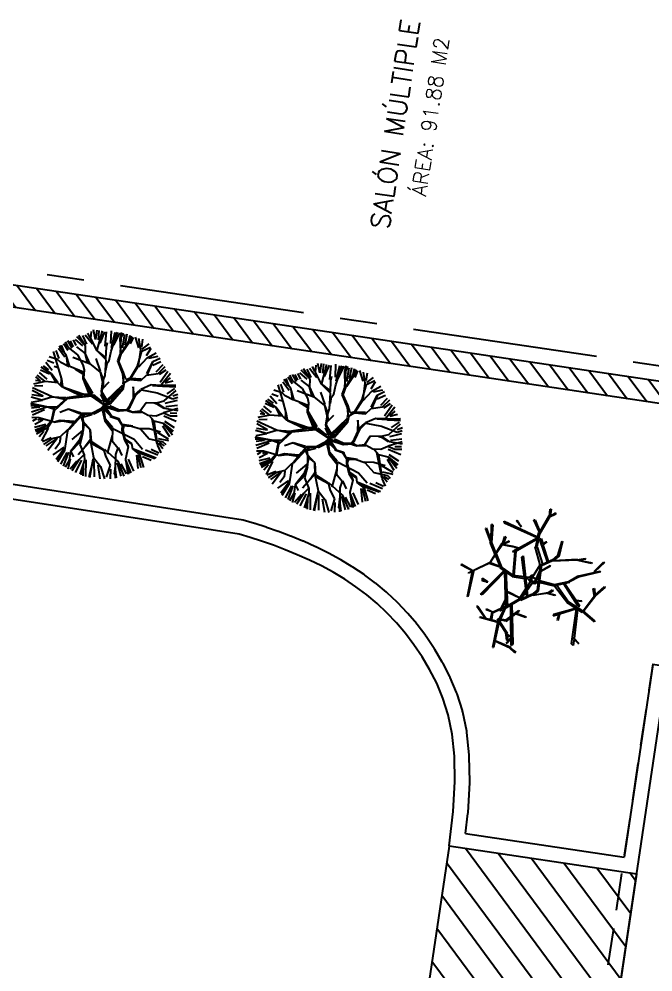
# Model space of a CAD drawing. Header units: millimetres. Extents: x 338 to 506, y 179 to 335.
# Drawn here: x 394.65 to 398.94, y 236.77 to 243.2 of the extents above; entities that cross this region are included whole.
import ezdxf
from ezdxf.enums import TextEntityAlignment as Align

# ---------------------------------------------------------------- set-up
doc = ezdxf.new("R2010")
doc.units = ezdxf.units.MM
for name, pattern in [('CENTER', [2, 1.25, -0.25, 0.25, -0.25]), ('DASHED2', [0.375, 0.25, -0.125]), ('HIDDEN', [0.375, 0.25, -0.125])]:
    doc.linetypes.add(name, pattern=pattern)
for name, color, linetype in [('EJES_DE_COLUMNA', 255, 'DASHED2'), ('MUROS', 32, 'Continuous'), ('SEÑALIZACIÓN', 41, 'Continuous'), ('TEXTOS', 7, 'Continuous')]:
    doc.layers.add(name, color=color, linetype=linetype)
doc.styles.add('NOTAS', font='simplex.shx')

# ---------------------------------------------------------------- blocks, each defined once
blk = doc.blocks.new('*X49')
at = {"color": 0}
for p, q in [((-2.75, -0.0655), (-1.6851, 0.9994)), ((-2.7499, 0.1591), (-1.9096, 0.9994)), ((-2.7498, 0.3837), (-2.1341, 0.9994)), ((-2.7497, 0.6082), (-2.3586, 0.9994)), ((-2.7422, -0.2823), (-1.4606, 0.9994)), ((-2.5934, 0.989), (-2.5831, 0.9994)), ((-2.5177, -0.2823), (-1.2361, 0.9994)), ((-2.2932, -0.2823), (-1.0115, 0.9994)), ((-2.0687, -0.2823), (-0.787, 0.9994)), ((-1.8442, -0.2823), (-0.5625, 0.9994)), ((-1.6197, -0.2823), (-0.338, 0.9994)), ((-1.3952, -0.2823), (-0.1135, 0.9994)), ((-2.7496, 0.8328), (-2.7235, 0.859)), ((-1.1707, -0.2823), (0, 0.8884)), ((-0.9462, -0.2823), (0, 0.6639)), ((-0.7217, -0.2823), (0, 0.4394)), ((-0.4972, -0.2823), (0, 0.2149)), ((-0.2727, -0.2823), (0, -0.0096)), ((-0.0482, -0.2823), (0, -0.2341))]:
    blk.add_line(p, q, dxfattribs=at)
blk = doc.blocks.new('ARPLS022')
at = {"color": 0, "linetype": 'ByBlock'}
for p, q in [((-0.1844, 0.4638), (-0.1643, 0.4411)), ((-0.1575, 0.4268), (-0.1641, 0.4744)), ((-0.1439, 0.4739), (-0.0961, 0.3981)), ((-0.08, 0.384), (-0.1276, 0.4828)), ((-0.0986, 0.4864), (-0.0833, 0.4309)), ((-0.08, 0.4506), (-0.0866, 0.4934)), ((-0.08, 0.4934), (-0.076, 0.4528)), ((-0.0778, 0.3902), (-0.08, 0.4506)), ((-0.0778, 0.3731), (-0.0716, 0.4956)), ((-0.0394, 0.4228), (-0.0628, 0.4934)), ((-0.0373, 0.4246), (-0.0285, 0.5)), ((-0.0103, 0.4207), (0.0175, 0.4991)), ((-0.0103, 0.4966), (-0.0103, 0.4207)), ((-0.0051, 0.3603), (0.0359, 0.5)), ((0.0503, 0.489), (0.0605, 0.4335)), ((0.0896, 0.4206), (0.0615, 0.4978)), ((0.0908, 0.4536), (0.1111, 0.489)), ((0.0908, 0.4864), (0.0908, 0.4536)), ((0.0918, 0.4228), (0.124, 0.4806)), ((0.1437, 0.4714), (0.1086, 0.4134)), ((0.1437, 0.4006), (0.1615, 0.4638)), ((0.1474, 0.3862), (0.1817, 0.4612)), ((-0.2175, 0.3559), (-0.31, 0.3862)), ((-0.2829, 0.4057), (-0.2424, 0.3805)), ((-0.2157, 0.3603), (-0.269, 0.4268)), ((-0.2606, 0.4268), (-0.2175, 0.3712)), ((-0.2175, 0.3712), (-0.2519, 0.4356)), ((-0.2047, 0.3646), (-0.2456, 0.44)), ((-0.2249, 0.4462), (-0.1946, 0.3754)), ((-0.2045, 0.4485), (-0.1668, 0.3981)), ((-0.1619, 0.4056), (-0.1747, 0.4312)), ((-0.1725, 0.3215), (-0.1575, 0.4268)), ((-0.0866, 0.3368), (-0.0778, 0.3902)), ((-0.0073, 0.3603), (-0.0373, 0.4246)), ((0.094, 0.3347), (0.0896, 0.4206)), ((0.094, 0.3475), (0.1474, 0.3884)), ((0.0958, 0.3347), (0.1474, 0.3862)), ((0.1717, 0.4083), (0.1944, 0.4485)), ((0.1717, 0.3854), (0.217, 0.436)), ((0.1927, 0.3453), (0.3002, 0.3946)), ((0.2221, 0.3828), (0.2323, 0.4284)), ((0.2505, 0.3603), (0.2592, 0.4184)), ((-0.2778, 0.2846), (-0.3687, 0.335)), ((-0.3384, 0.3502), (-0.2778, 0.2846)), ((-0.2862, 0.3197), (-0.3316, 0.369)), ((-0.3132, 0.3805), (-0.2778, 0.3248)), ((-0.1681, 0.3368), (-0.2157, 0.3603)), ((-0.1681, 0.3409), (-0.2047, 0.3646)), ((-0.1297, 0.3387), (-0.1681, 0.3409)), ((-0.0972, 0.3325), (-0.1681, 0.3368)), ((-0.0866, 0.3368), (-0.1297, 0.3387)), ((-0.0029, 0.2571), (-0.0972, 0.3325)), ((-0.08, 0.3431), (-0.0778, 0.3281)), ((-0.0694, 0.3175), (-0.0778, 0.3731)), ((-0.0113, 0.2721), (-0.0051, 0.3581)), ((0.0015, 0.2637), (-0.0073, 0.3603)), ((0.0724, 0.3043), (0.094, 0.3347)), ((0.1218, 0.3131), (0.1927, 0.3453)), ((0.1949, 0.3475), (0.1989, 0.3753)), ((0.2121, 0.2765), (0.2333, 0.3368)), ((0.2333, 0.3368), (0.2505, 0.3603)), ((0.2575, 0.3502), (0.3079, 0.378)), ((0.2725, 0.3148), (0.3232, 0.3652)), ((0.287, 0.3065), (0.3408, 0.3624)), ((0.3064, 0.3281), (0.3452, 0.3559)), ((0.3064, 0.3237), (0.3495, 0.3475)), ((0.3206, 0.2996), (0.3611, 0.335)), ((0.3408, 0.3003), (0.3751, 0.3259)), ((-0.3509, 0.2227), (-0.4346, 0.2593)), ((-0.3509, 0.2249), (-0.4259, 0.2615)), ((-0.3359, 0.2249), (-0.4197, 0.2699)), ((-0.3285, 0.2313), (-0.3916, 0.297)), ((-0.3078, 0.2637), (-0.3509, 0.2871)), ((-0.269, 0.2637), (-0.3078, 0.2637)), ((-0.265, 0.2659), (-0.2862, 0.3197)), ((-0.2113, 0.2249), (-0.265, 0.2659)), ((-0.1725, 0.3215), (-0.1553, 0.2659)), ((-0.1553, 0.2831), (-0.1725, 0.3215)), ((-0.1553, 0.2659), (-0.1575, 0.1927)), ((-0.1488, 0.1884), (-0.1553, 0.2831)), ((-0.0716, 0.2377), (-0.1016, 0.2915)), ((0.0037, 0.2593), (-0.0694, 0.3175)), ((0.0337, 0.1606), (0.0037, 0.2593)), ((0.0315, 0.1756), (0.068, 0.2959)), ((0.0443, 0.1562), (0.0724, 0.3043)), ((0.0746, 0.2981), (0.1218, 0.3131)), ((0.0808, 0.3109), (0.124, 0.3153)), ((0.1989, 0.2034), (0.2143, 0.2721)), ((0.2143, 0.2721), (0.287, 0.3065)), ((0.2183, 0.2853), (0.2848, 0.3043)), ((0.253, 0.1434), (0.2788, 0.2616)), ((0.3002, 0.2293), (0.3408, 0.3003)), ((0.3408, 0.2744), (0.3838, 0.3098)), ((0.3509, 0.2667), (0.3863, 0.2919)), ((0.3611, 0.2492), (0.3963, 0.2744)), ((0.366, 0.2061), (0.4013, 0.2616)), ((-0.4109, 0.1821), (-0.4624, 0.2034)), ((-0.3588, 0.196), (-0.457, 0.2163)), ((-0.3611, 0.2061), (-0.4471, 0.2364)), ((-0.2157, 0.2227), (-0.3509, 0.2227)), ((-0.1297, 0.1712), (-0.2157, 0.2227)), ((-0.106, 0.1456), (-0.2069, 0.2143)), ((-0.0932, 0.1518), (-0.0738, 0.2355)), ((-0.0844, 0.1496), (-0.0716, 0.2377)), ((0.0381, 0.098), (-0.0029, 0.2571)), ((0.0381, 0.1628), (0.0509, 0.2143)), ((0.1777, 0.1756), (0.2033, 0.2337)), ((0.1905, 0.1756), (0.1989, 0.2034)), ((0.2399, 0.184), (0.3002, 0.2293)), ((0.3175, 0.18), (0.3539, 0.2445)), ((0.369, 0.1864), (0.4205, 0.2552)), ((0.369, 0.1864), (0.4313, 0.2422)), ((0.3812, 0.1809), (0.4342, 0.2163)), ((0.3863, 0.143), (0.4393, 0.2011)), ((-0.399, 0.1), (-0.4873, 0.1303)), ((-0.4, 0.1176), (-0.4796, 0.1542)), ((-0.4041, 0.1759), (-0.4723, 0.1835)), ((-0.4092, 0.1303), (-0.4698, 0.1682)), ((-0.3509, 0.1821), (-0.4109, 0.1821)), ((-0.3528, 0.18), (-0.385, 0.1563)), ((-0.269, 0.1346), (-0.3509, 0.1821)), ((-0.2862, 0.1327), (-0.3506, 0.18)), ((-0.2196, 0.1241), (-0.2862, 0.1327)), ((-0.2003, 0.124), (-0.2712, 0.1862)), ((-0.2047, 0.1196), (-0.269, 0.1346)), ((-0.1126, 0.1456), (-0.1425, 0.1284)), ((-0.1104, 0.1368), (-0.1382, 0.1284)), ((-0.0866, 0.1434), (-0.1297, 0.1712)), ((-0.1104, 0.1368), (-0.0844, 0.0768)), ((-0.095, 0.1218), (-0.106, 0.1456)), ((-0.0778, 0.068), (-0.0932, 0.1412)), ((-0.0738, 0.0746), (-0.0866, 0.1434)), ((0.0443, 0.1518), (0.0337, 0.1606)), ((0.0465, 0.0918), (0.0359, 0.1496)), ((0.0509, 0.0918), (0.0443, 0.1518)), ((0.0509, 0.1152), (0.1474, 0.1712)), ((0.0552, 0.1024), (0.1324, 0.154)), ((0.0574, 0.0918), (0.1518, 0.1668)), ((0.1474, 0.1712), (0.1905, 0.1756)), ((0.1518, 0.1668), (0.2077, 0.1712)), ((0.2077, 0.1712), (0.2399, 0.184)), ((0.2078, 0.0617), (0.2551, 0.1413)), ((0.2551, 0.1413), (0.3153, 0.18)), ((0.2572, 0.1563), (0.3175, 0.1821)), ((0.3153, 0.18), (0.369, 0.1864)), ((0.3474, 0.1048), (0.4227, 0.1584)), ((0.4217, 0.128), (0.4823, 0.1507)), ((0.4227, 0.1584), (0.4699, 0.1606)), ((0.4265, 0.1631), (0.4568, 0.1835)), ((-0.3916, 0.0722), (-0.5026, 0.0572)), ((-0.4258, 0.0854), (-0.5011, 0.0768)), ((-0.4967, 0.0854), (-0.4538, 0.0875)), ((-0.3958, 0.0811), (-0.4946, 0.0983)), ((-0.3592, 0.0875), (-0.4, 0.1176)), ((-0.3613, 0.0875), (-0.3958, 0.0811)), ((-0.2604, 0.0596), (-0.3657, 0.1283)), ((-0.2948, 0.1262), (-0.3613, 0.0875)), ((-0.3012, 0.0897), (-0.2518, 0.064)), ((-0.2154, 0.1176), (-0.2948, 0.1262)), ((-0.1831, 0.0746), (-0.265, 0.0596)), ((-0.2625, 0.0531), (-0.1874, 0.0703)), ((-0.1595, 0.1197), (-0.2089, 0.1197)), ((-0.1425, 0.1284), (-0.2047, 0.1196)), ((-0.1382, 0.1284), (-0.1831, 0.0746)), ((-0.1509, 0.1262), (-0.1831, 0.0747)), ((-0.0416, 0.0187), (-0.0778, 0.068)), ((-0.0394, 0.0274), (-0.0738, 0.0746)), ((-0.0076, 0.0016), (0.0381, 0.098)), ((-0.0076, 0.0016), (0.0465, 0.0918)), ((0.0165, 0.0274), (0.0509, 0.0852)), ((0.2143, 0.0617), (0.2938, 0.1025)), ((0.2959, 0.0359), (0.3474, 0.1048)), ((0.3131, 0.0424), (0.3518, 0.109)), ((0.3518, 0.1048), (0.4849, 0.0897)), ((0.4013, 0.0926), (0.4823, 0.0722)), ((0.4217, 0.1254), (0.4848, 0.1254)), ((0.4217, 0.1076), (0.4848, 0.1102)), ((-0.5053, 0.0274), (-0.3808, 0.0231)), ((-0.3743, 0.0231), (-0.5032, 0.0338)), ((-0.3916, 0.0168), (-0.4975, -0.0008)), ((-0.3681, 0.023), (-0.4219, -0.0329)), ((-0.265, 0.0596), (-0.3681, 0.023)), ((-0.2755, 0.0531), (-0.3098, -0.0392)), ((-0.2648, 0.051), (-0.3056, -0.0371)), ((-0.0456, 0.0102), (-0.1122, -0.0156)), ((-0.0392, 0.0016), (-0.1101, -0.0177)), ((-0.0371, 0.0037), (-0.08, 0.064)), ((-0.0076, 0.0016), (-0.0756, -0.0585)), ((-0.0735, -0.05), (-0.0306, 0.0081)), ((-0.0199, 0.0037), (-0.0735, -0.05)), ((-0.0051, 0.0015), (-0.0416, 0.0187)), ((-0.0051, 0.0015), (-0.0394, 0.0274)), ((-0.0076, 0.0016), (-0.0327, -0.1037)), ((-0.0076, 0.0016), (0.0059, -0.0351)), ((0.0081, 0.0143), (0.0037, 0.0015)), ((0.0037, 0.0015), (0.0121, -0.0329)), ((0.0121, -0.0329), (0.0165, 0.0015)), ((0.0165, 0.0015), (0.0165, 0.0274)), ((0.0167, 0.0081), (0.0596, 0.0359)), ((0.0188, -0.0005), (0.051, 0.0252)), ((0.0274, -0.0091), (0.0768, 0.0317)), ((0.051, 0.0252), (0.0812, 0.0359)), ((0.0768, 0.0317), (0.0983, 0.0317)), ((0.0812, 0.0359), (0.1477, 0.0359)), ((0.0983, 0.0317), (0.152, -0.007)), ((0.1111, 0.0252), (0.1563, 0.0338)), ((0.1413, 0.0359), (0.2078, 0.0617)), ((0.1477, 0.0359), (0.1907, 0.0274)), ((0.1649, 0.0359), (0.2101, 0.0617)), ((0.1907, 0.0274), (0.2959, 0.0359)), ((0.2272, 0.0274), (0.2723, 0.0252)), ((0.2616, 0.0317), (0.2938, 0.0145)), ((0.2938, 0.0145), (0.3583, 0.0102)), ((0.3024, 0.0381), (0.3819, 0.0468)), ((0.3583, 0.0102), (0.4914, -0.0135)), ((0.3819, 0.0468), (0.4119, 0.0445)), ((0.3838, 0.0117), (0.4897, 0.0017)), ((0.3863, 0.0547), (0.4823, 0.0598)), ((0.409, 0.0193), (0.4948, 0.0295)), ((-0.4168, -0.0135), (-0.5051, -0.0413)), ((-0.4219, -0.0329), (-0.5012, -0.0717)), ((-0.3528, -0.0585), (-0.4044, -0.0951)), ((-0.3034, -0.0414), (-0.37, -0.1424)), ((-0.3056, -0.0371), (-0.3528, -0.0585)), ((-0.1122, -0.0156), (-0.1702, -0.0757)), ((-0.1101, -0.0177), (-0.1595, -0.0757)), ((-0.1509, -0.0757), (-0.0993, -0.0156)), ((-0.0779, -0.0478), (-0.0886, -0.1037)), ((-0.0756, -0.0585), (-0.0842, -0.108)), ((-0.0199, -0.0135), (-0.0348, -0.0994)), ((-0.0048, -0.0349), (-0.0241, -0.1016)), ((0.0059, -0.0351), (0.1218, -0.1083)), ((0.0209, -0.0051), (0.1455, -0.1017)), ((0.0209, -0.0157), (0.1174, -0.0889)), ((0.0231, -0.0373), (0.0209, -0.0157)), ((0.1152, -0.0973), (0.0231, -0.0373)), ((0.1174, -0.0889), (0.0337, -0.0351)), ((0.2183, -0.0911), (0.3002, -0.0435)), ((0.2293, -0.0933), (0.298, -0.0501)), ((0.298, -0.0501), (0.3558, -0.0607)), ((0.3002, -0.0435), (0.3495, -0.0545)), ((0.3495, -0.0545), (0.4589, -0.0435)), ((0.3558, -0.0607), (0.4439, -0.0973)), ((0.4526, -0.0351), (0.3623, -0.0523)), ((0.3914, -0.0617), (0.4848, -0.0639)), ((0.4013, -0.0008), (0.4897, -0.0288)), ((0.4932, -0.0395), (0.4526, -0.0351)), ((0.4589, -0.0435), (0.4914, -0.0545)), ((0.4932, -0.0457), (0.4676, -0.0417)), ((-0.4293, -0.1019), (-0.495, -0.1095)), ((-0.4044, -0.0951), (-0.4881, -0.0822)), ((-0.327, -0.1209), (-0.428, -0.1339)), ((-0.2024, -0.0801), (-0.3292, -0.065)), ((-0.2797, -0.1295), (-0.327, -0.1209)), ((-0.2389, -0.0843), (-0.2797, -0.1295)), ((-0.1595, -0.0757), (-0.2389, -0.0843)), ((-0.1551, -0.078), (-0.2068, -0.2305)), ((-0.0886, -0.1037), (-0.1229, -0.1339)), ((-0.0993, -0.1166), (-0.1229, -0.136)), ((-0.0842, -0.108), (-0.0993, -0.1166)), ((-0.0327, -0.1037), (-0.0199, -0.1574)), ((-0.0241, -0.1016), (-0.0155, -0.1532)), ((0.1455, -0.1017), (0.1152, -0.0973)), ((0.1218, -0.1083), (0.1627, -0.1105)), ((0.1518, -0.1017), (0.1733, -0.1017)), ((0.1627, -0.1105), (0.1905, -0.1448)), ((0.1733, -0.1017), (0.2183, -0.0911)), ((0.1839, -0.1145), (0.1989, -0.1448)), ((0.1861, -0.1145), (0.2293, -0.0933)), ((0.4376, -0.1039), (0.3579, -0.0651)), ((0.4141, -0.0767), (0.4897, -0.0792)), ((0.4265, -0.1121), (0.4721, -0.1248)), ((0.476, -0.1145), (0.4376, -0.1039)), ((0.4804, -0.1083), (0.4398, -0.0995)), ((0.4439, -0.0973), (0.4848, -0.0995)), ((-0.4494, -0.1339), (-0.486, -0.1424)), ((-0.428, -0.1339), (-0.4817, -0.1488)), ((-0.3814, -0.1398), (-0.4672, -0.1777)), ((-0.37, -0.1424), (-0.4624, -0.1982)), ((-0.385, -0.1295), (-0.4603, -0.1316)), ((-0.3485, -0.1919), (-0.4452, -0.2219)), ((-0.384, -0.165), (-0.4446, -0.2106)), ((-0.2625, -0.1982), (-0.3485, -0.1919)), ((-0.2776, -0.1316), (-0.327, -0.1639)), ((-0.2217, -0.166), (-0.2625, -0.1982)), ((-0.2583, -0.2005), (-0.2217, -0.1746)), ((-0.2217, -0.1746), (-0.2432, -0.2176)), ((-0.2131, -0.1682), (-0.2368, -0.2176)), ((-0.1573, -0.1402), (-0.2217, -0.166)), ((-0.153, -0.1446), (-0.2131, -0.1682)), ((-0.1229, -0.136), (-0.1573, -0.1402)), ((-0.1273, -0.1488), (-0.153, -0.1446)), ((-0.1273, -0.136), (-0.1208, -0.2005)), ((-0.1208, -0.209), (-0.1187, -0.1381)), ((-0.0241, -0.1596), (-0.0285, -0.1919)), ((-0.0285, -0.1919), (-0.0176, -0.252)), ((-0.0176, -0.166), (-0.0262, -0.1896)), ((-0.0262, -0.1896), (-0.0113, -0.2434)), ((-0.0199, -0.1574), (0.006, -0.1724)), ((-0.0155, -0.1532), (0.0146, -0.1682)), ((0.006, -0.1724), (0.0876, -0.1961)), ((0.0146, -0.1682), (0.0768, -0.1875)), ((0.1434, -0.1724), (0.064, -0.1833)), ((0.0876, -0.1875), (0.1327, -0.2241)), ((0.0897, -0.1875), (0.1434, -0.1724)), ((0.1885, -0.1467), (0.1928, -0.2176)), ((0.1905, -0.1448), (0.287, -0.1876)), ((0.2015, -0.2176), (0.195, -0.1488)), ((0.1989, -0.1448), (0.2848, -0.181)), ((0.2809, -0.1896), (0.3497, -0.2369)), ((0.2848, -0.181), (0.3901, -0.1942)), ((0.287, -0.1876), (0.3967, -0.1854)), ((0.3967, -0.1854), (0.4698, -0.162)), ((0.409, -0.1701), (0.4772, -0.1373)), ((0.4166, -0.1902), (0.4696, -0.1902)), ((-0.4022, -0.2176), (-0.4452, -0.2262)), ((-0.4387, -0.2348), (-0.4022, -0.2176)), ((-0.4344, -0.2434), (-0.355, -0.1961)), ((-0.346, -0.2106), (-0.4194, -0.2584)), ((-0.269, -0.2305), (-0.3098, -0.396)), ((-0.2734, -0.2283), (-0.3034, -0.2821)), ((-0.2368, -0.2176), (-0.2734, -0.2283)), ((-0.2068, -0.2305), (-0.2648, -0.2971)), ((-0.1208, -0.2005), (-0.1315, -0.2627)), ((-0.0134, -0.2476), (-0.0327, -0.3014)), ((-0.0113, -0.2434), (0.051, -0.2735)), ((0.0876, -0.1961), (0.1306, -0.2305)), ((0.1306, -0.2305), (0.1262, -0.3379)), ((0.1348, -0.2262), (0.1756, -0.2907)), ((0.1928, -0.2176), (0.2336, -0.2499)), ((0.2336, -0.2499), (0.2572, -0.3251)), ((0.2401, -0.2562), (0.326, -0.2799)), ((0.2444, -0.2499), (0.3303, -0.2778)), ((0.3484, -0.2485), (0.3711, -0.3091)), ((0.3497, -0.2369), (0.3926, -0.2928)), ((0.366, -0.2307), (0.4192, -0.2533)), ((0.3901, -0.1942), (0.4245, -0.248)), ((0.4039, -0.1953), (0.4444, -0.2358)), ((-0.3107, -0.261), (-0.399, -0.2839)), ((-0.3056, -0.2686), (-0.3891, -0.304)), ((-0.3034, -0.2821), (-0.385, -0.3207)), ((-0.3132, -0.304), (-0.3285, -0.3646)), ((-0.2884, -0.2606), (-0.3142, -0.3873)), ((-0.2653, -0.3165), (-0.288, -0.4051)), ((-0.1315, -0.2627), (-0.1895, -0.3315)), ((-0.1208, -0.3207), (-0.1315, -0.4003)), ((-0.1294, -0.2585), (-0.1208, -0.3207)), ((-0.0306, -0.3056), (-0.0649, -0.3444)), ((-0.0327, -0.3014), (-0.0285, -0.3552)), ((0.051, -0.2735), (0.0596, -0.3444)), ((0.1714, -0.2993), (0.1756, -0.3659)), ((0.1756, -0.2907), (0.1821, -0.3552)), ((0.2652, -0.3116), (0.3206, -0.3493)), ((0.3054, -0.2813), (0.3382, -0.3317)), ((0.3303, -0.2778), (0.3604, -0.323)), ((-0.2552, -0.3544), (-0.2727, -0.4101)), ((-0.067, -0.3444), (-0.2261, -0.3938)), ((-0.2154, -0.3896), (-0.0542, -0.3315)), ((-0.1895, -0.3315), (-0.196, -0.426)), ((-0.1365, -0.3773), (-0.1694, -0.458)), ((-0.0649, -0.3444), (-0.0714, -0.4088)), ((-0.0285, -0.3552), (-0.0005, -0.4003)), ((0.0532, -0.3465), (0.0295, -0.3981)), ((0.0596, -0.3444), (0.0318, -0.4024)), ((0.0554, -0.3272), (0.0532, -0.3465)), ((0.0596, -0.3444), (0.079, -0.3938)), ((0.1262, -0.3379), (0.1026, -0.4476)), ((0.1821, -0.4583), (0.1735, -0.3701)), ((0.1756, -0.3659), (0.1907, -0.4562)), ((0.18, -0.3552), (0.1971, -0.4562)), ((0.1821, -0.3552), (0.2702, -0.4067)), ((0.1995, -0.347), (0.2802, -0.3872)), ((0.202, -0.3821), (0.2221, -0.4328)), ((0.2046, -0.3821), (0.2397, -0.4124)), ((0.2524, -0.3343), (0.2878, -0.3748)), ((0.2572, -0.3251), (0.311, -0.3659)), ((-0.2261, -0.3938), (-0.2711, -0.4218)), ((-0.2071, -0.3974), (-0.2399, -0.4303)), ((-0.2045, -0.4), (-0.2198, -0.4379)), ((-0.196, -0.426), (-0.211, -0.4476)), ((-0.1768, -0.3898), (-0.1819, -0.4605)), ((-0.0884, -0.4076), (-0.1541, -0.4631)), ((-0.0714, -0.4088), (-0.138, -0.4819)), ((-0.1229, -0.4798), (-0.0821, -0.426)), ((-0.0714, -0.411), (-0.1143, -0.484)), ((-0.0556, -0.415), (-0.0884, -0.4858)), ((-0.0202, -0.4051), (-0.0431, -0.4934)), ((-0.0005, -0.4003), (-0.0134, -0.4497)), ((-0.0134, -0.4497), (-0.0069, -0.4949)), ((0.0016, -0.4003), (0.0446, -0.4905)), ((0.005, -0.4453), (0.0101, -0.4908)), ((0.0318, -0.4024), (0.0295, -0.4926)), ((0.0429, -0.4101), (0.063, -0.4858)), ((0.0656, -0.4025), (0.0984, -0.4807)), ((0.079, -0.3938), (0.1607, -0.4626)), ((0.1026, -0.4476), (0.1176, -0.4798)), ((0.1211, -0.4453), (0.1389, -0.4781)), ((0.1287, -0.4051), (0.1717, -0.4529))]:
    blk.add_line(p, q, dxfattribs=at)
blk = doc.blocks.new('ARPLS504')
at = {"linetype": 'Continuous'}
for p, q in [((-0.0095, 0.4105), (0.0238, 0.5017)), ((0.028, 0.4963), (-0.0071, 0.4057)), ((0.028, 0.4963), (0.0238, 0.5017)), ((-0.1841, 0.4224), (-0.1823, 0.4254)), ((-0.0095, 0.4105), (-0.1841, 0.4224)), ((-0.1823, 0.4254), (-0.0071, 0.4165)), ((-0.0083, 0.4165), (-0.0256, 0.4421)), ((-0.0256, 0.4421), (-0.0214, 0.4421)), ((-0.0214, 0.4421), (-0.0256, 0.4421)), ((-0.0214, 0.4421), (-0.006, 0.42)), ((-0.0071, 0.4057), (-0.0095, 0.4105)), ((-0.0071, 0.4165), (-0.003, 0.4159)), ((0.0614, 0.3146), (-0.0048, 0.4117)), ((-0.0042, 0.4129), (0.003, 0.4159)), ((-0.003, 0.4159), (0.003, 0.4159)), ((-0.0018, 0.4141), (0.0715, 0.308)), ((-0.308, 0.286), (-0.2383, 0.3533)), ((-0.2365, 0.3468), (-0.308, 0.28)), ((-0.2365, 0.3468), (-0.2383, 0.3533)), ((-0.1561, 0.3277), (-0.1531, 0.3414)), ((0.0238, 0.2014), (-0.1561, 0.3277)), ((-0.1531, 0.3414), (0.0268, 0.2085)), ((-0.0649, 0.3146), (-0.0626, 0.342)), ((-0.0453, 0.345), (-0.0626, 0.3027)), ((-0.0453, 0.345), (-0.0626, 0.342)), ((0.1269, 0.2812), (0.205, 0.3277)), ((0.2079, 0.3217), (0.1341, 0.2776)), ((0.3229, 0.3277), (0.2032, 0.3176)), ((0.2121, 0.3229), (0.2032, 0.3176)), ((0.205, 0.3223), (0.2896, 0.3706)), ((0.2073, 0.3235), (0.205, 0.3277)), ((0.2103, 0.3223), (0.205, 0.3223)), ((0.2079, 0.3223), (0.2079, 0.3217)), ((0.2103, 0.3223), (0.2079, 0.3223)), ((0.2967, 0.3682), (0.2103, 0.3223)), ((0.2121, 0.3229), (0.3229, 0.3354)), ((0.2896, 0.3706), (0.2967, 0.3682)), ((0.3229, 0.3277), (0.3229, 0.3354)), ((-0.3265, 0.1877), (-0.3086, 0.3211)), ((-0.3044, 0.3193), (-0.3205, 0.1775)), ((-0.3086, 0.3211), (-0.3044, 0.3193)), ((-0.308, 0.286), (-0.308, 0.28)), ((-0.2604, 0.2473), (-0.2526, 0.2878)), ((-0.2449, 0.286), (-0.2598, 0.2377)), ((-0.2449, 0.286), (-0.2526, 0.2878)), ((-0.0649, 0.3146), (-0.0626, 0.3027)), ((0.0477, 0.2359), (0.0614, 0.314)), ((0.1317, 0.2764), (0.0477, 0.2264)), ((0.0685, 0.3068), (0.0524, 0.2336)), ((0.0548, 0.2377), (0.1251, 0.2794)), ((0.0614, 0.3146), (0.0715, 0.308)), ((0.0614, 0.314), (0.0691, 0.308)), ((0.2008, 0.2431), (0.0643, 0.3086)), ((0.0691, 0.308), (0.0685, 0.3068)), ((0.0685, 0.3068), (0.0751, 0.3039)), ((0.0751, 0.3039), (0.2091, 0.2455)), ((0.1251, 0.2794), (0.1269, 0.2812)), ((0.1341, 0.2776), (0.1317, 0.2764)), ((-0.4933, 0.2044), (-0.4957, 0.2008)), ((-0.4516, 0.1978), (-0.4957, 0.2008)), ((-0.4933, 0.2044), (-0.4504, 0.202)), ((-0.4826, 0.0876), (-0.4498, 0.2026)), ((-0.4498, 0.1978), (-0.4516, 0.1978)), ((-0.4504, 0.202), (-0.4498, 0.202)), ((-0.4498, 0.1907), (-0.4498, 0.2026)), ((-0.4498, 0.202), (-0.3253, 0.1954)), ((-0.3259, 0.1895), (-0.4498, 0.1978)), ((-0.308, 0.1942), (-0.3199, 0.1841)), ((-0.3193, 0.1877), (-0.3116, 0.1942)), ((-0.3187, 0.1948), (-0.308, 0.1942)), ((-0.3116, 0.1942), (-0.3009, 0.2032)), ((-0.311, 0.2413), (-0.3056, 0.2473)), ((-0.2633, 0.2413), (-0.311, 0.2413)), ((-0.3098, 0.193), (-0.3092, 0.193)), ((-0.3092, 0.193), (-0.3027, 0.1907)), ((-0.308, 0.1942), (-0.3009, 0.2032)), ((-0.3056, 0.2473), (-0.2616, 0.2455)), ((-0.233, 0.1901), (-0.2687, 0.2413)), ((-0.2627, 0.2431), (-0.2616, 0.2455)), ((-0.2627, 0.2431), (-0.2621, 0.2431)), ((-0.2621, 0.2431), (-0.2627, 0.2431)), ((-0.2621, 0.2431), (-0.2604, 0.2401)), ((-0.2604, 0.2473), (-0.2598, 0.2377)), ((-0.2604, 0.2401), (-0.2592, 0.2389)), ((-0.2592, 0.2389), (-0.2264, 0.1877)), ((-0.2443, 0.1889), (-0.2449, 0.1942)), ((-0.2449, 0.1942), (-0.1662, 0.1674)), ((-0.2198, 0.1579), (0.0238, 0.2014)), ((0.0298, 0.1954), (-0.2079, 0.1489)), ((-0.0018, 0.146), (0.022, 0.1936)), ((0.05, 0.2318), (0.0054, 0.143)), ((0.0268, 0.2085), (0.0238, 0.2014)), ((0.0298, 0.1954), (0.0238, 0.2014)), ((0.025, 0.2002), (0.0429, 0.2359)), ((0.0429, 0.2359), (0.05, 0.2318)), ((0.0548, 0.2377), (0.0477, 0.2264)), ((0.0518, 0.233), (0.0477, 0.2359)), ((0.2014, 0.2461), (0.1948, 0.1281)), ((0.1972, 0.171), (0.2014, 0.2461)), ((0.1996, 0.2449), (0.2014, 0.2431)), ((0.2014, 0.2431), (0.1996, 0.2449)), ((0.2014, 0.2425), (0.1996, 0.2449)), ((0.202, 0.2425), (0.2008, 0.2431)), ((0.2014, 0.2431), (0.2073, 0.2377)), ((0.2252, 0.2014), (0.2014, 0.2425)), ((0.205, 0.2413), (0.202, 0.2425)), ((0.205, 0.2443), (0.2556, 0.2341)), ((0.2055, 0.2419), (0.205, 0.2413)), ((0.2073, 0.2437), (0.2055, 0.2419)), ((0.2061, 0.2395), (0.2055, 0.2419)), ((0.2562, 0.2276), (0.2061, 0.2395)), ((0.2091, 0.2455), (0.2073, 0.2437)), ((0.2073, 0.2377), (0.2312, 0.2026)), ((0.2252, 0.2014), (0.2312, 0.2026)), ((0.2556, 0.2341), (0.2562, 0.2276)), ((0.2794, 0.0167), (0.3456, 0.2514)), ((0.3593, 0.2544), (0.2872, 0.0167)), ((0.3456, 0.2514), (0.3593, 0.2544)), ((-0.4498, 0.1907), (-0.4772, 0.0858)), ((-0.4343, 0.1192), (-0.3855, 0.1323)), ((-0.3944, 0.1269), (-0.3855, 0.1323)), ((-0.3902, 0.1281), (-0.3241, 0.1841)), ((-0.3229, 0.1811), (-0.3873, 0.1233)), ((-0.3235, 0.1823), (-0.3265, 0.1877)), ((-0.3229, 0.1811), (-0.3205, 0.1775)), ((-0.3193, 0.1901), (-0.3146, 0.1918)), ((-0.3164, 0.1901), (-0.3193, 0.1889)), ((-0.3187, 0.1883), (-0.3193, 0.1883)), ((-0.3164, 0.1871), (-0.3187, 0.1883)), ((-0.3033, 0.1835), (-0.3164, 0.1871)), ((-0.2484, 0.0864), (-0.3092, 0.1442)), ((-0.2985, 0.1424), (-0.3092, 0.1442)), ((-0.3068, 0.1442), (-0.3027, 0.1924)), ((-0.3068, 0.1442), (-0.2985, 0.143)), ((-0.2979, 0.1918), (-0.3027, 0.1924)), ((-0.2979, 0.1918), (-0.2985, 0.143)), ((-0.2985, 0.1424), (-0.2234, 0.0673)), ((-0.2979, 0.1895), (-0.2103, 0.1615)), ((-0.2169, 0.1591), (-0.2979, 0.1823)), ((-0.1805, 0.1722), (-0.2443, 0.1889)), ((-0.2151, 0.165), (-0.2288, 0.1847)), ((-0.224, 0.1835), (-0.2085, 0.1597)), ((-0.2079, 0.1489), (-0.2198, 0.1579)), ((-0.2175, 0.1561), (-0.2187, 0.1549)), ((-0.1495, 0.0703), (-0.2187, 0.1549)), ((-0.2169, 0.1591), (-0.2103, 0.1615)), ((-0.2121, 0.1621), (-0.2151, 0.165)), ((-0.2097, 0.1597), (-0.2121, 0.1621)), ((-0.2109, 0.1615), (-0.2097, 0.1597)), ((-0.2038, 0.1495), (-0.1442, 0.0757)), ((-0.1662, 0.1674), (-0.1805, 0.1722)), ((-0.1406, 0.0739), (-0.1132, 0.1591)), ((-0.109, 0.1549), (-0.1376, 0.0721)), ((-0.109, 0.1549), (-0.1132, 0.1591)), ((-0.0054, 0.0608), (-0.0054, 0.1466)), ((-0.0054, 0.1466), (0.0054, 0.143)), ((-0.0018, 0.146), (-0.0054, 0.1466)), ((0.0054, 0.143), (-0.0018, 0.146)), ((0.0054, 0.14), (0.1638, 0.1501)), ((0.1668, 0.146), (0.0054, 0.137)), ((0.0054, 0.143), (0.0089, 0.0643)), ((0.0054, 0.14), (0.0054, 0.137)), ((0.0054, 0.137), (0.0054, 0.14)), ((0.1609, 0.1543), (0.1644, 0.1686)), ((0.2759, 0.0089), (0.1609, 0.1543)), ((0.1644, 0.1686), (0.2794, 0.0167)), ((0.1775, 0.1513), (0.1847, 0.1519)), ((0.1823, 0.1472), (0.1811, 0.1466)), ((0.1847, 0.1519), (0.1823, 0.1472)), ((0.193, 0.1388), (0.1972, 0.171)), ((0.193, 0.1388), (0.1942, 0.1293)), ((0.3366, 0.1364), (0.3521, 0.1495)), ((0.3468, 0.1436), (0.3366, 0.1364)), ((0.3521, 0.1495), (0.3468, 0.1436)), ((0.3521, 0.1495), (0.3724, 0.1734)), ((0.3771, 0.1704), (0.3521, 0.1495)), ((0.3771, 0.1704), (0.3724, 0.1734)), ((-0.51, 0.0518), (-0.4814, 0.0935)), ((-0.485, 0.084), (-0.5058, 0.0471)), ((-0.485, 0.084), (-0.4814, 0.0935)), ((-0.4772, 0.0858), (-0.4826, 0.0876)), ((-0.4653, 0.0834), (-0.2776, 0.1144)), ((-0.454, 0.0745), (-0.4653, 0.0834)), ((-0.454, 0.1144), (-0.4552, 0.1198)), ((-0.4552, 0.1198), (-0.4123, 0.0929)), ((-0.426, 0.0977), (-0.454, 0.1144)), ((-0.2705, 0.1072), (-0.454, 0.0745)), ((-0.3944, 0.1269), (-0.4343, 0.1126)), ((-0.4343, 0.1126), (-0.4343, 0.1192)), ((-0.426, 0.0977), (-0.4123, 0.0929)), ((-0.4111, 0.1043), (-0.3926, 0.1275)), ((-0.4045, 0.1031), (-0.4111, 0.1043)), ((-0.3873, 0.1275), (-0.4045, 0.1031)), ((-0.3926, 0.1275), (-0.3902, 0.1275)), ((-0.3902, 0.1275), (-0.3902, 0.1281)), ((-0.3891, 0.1257), (-0.3873, 0.1233)), ((-0.2711, 0.115), (-0.199, 0.1269)), ((-0.2645, 0.0155), (-0.2484, 0.087)), ((-0.193, 0.1209), (-0.2639, 0.1078)), ((-0.2449, 0.084), (-0.2592, 0.0131)), ((-0.2484, 0.087), (-0.2449, 0.084)), ((-0.2276, 0.0661), (-0.2455, 0.0828)), ((-0.2234, 0.0673), (-0.2276, 0.0661)), ((-0.2276, 0.0661), (-0.2234, 0.0673)), ((-0.193, 0.1209), (-0.199, 0.1269)), ((-0.1543, 0.0643), (-0.1519, 0.0673)), ((-0.109, -0.0048), (-0.1543, 0.0643)), ((-0.1519, 0.0673), (-0.1436, 0.0751)), ((-0.1495, 0.0703), (-0.1519, 0.0673)), ((-0.1519, 0.0673), (-0.1513, 0.0679)), ((-0.1519, 0.0673), (-0.1519, 0.0673)), ((-0.1513, 0.0679), (-0.1495, 0.0703)), ((-0.1495, 0.0703), (-0.1442, 0.0757)), ((-0.1495, 0.0703), (-0.1031, 0)), ((-0.1436, 0.0751), (-0.0715, 0.0423)), ((-0.1376, 0.0721), (-0.1406, 0.0739)), ((-0.1376, 0.0721), (-0.1406, 0.0739)), ((-0.1203, 0.0286), (0.1364, 0.1001)), ((0.1448, 0.0929), (-0.1162, 0.0238)), ((0.1364, 0.1001), (0.1448, 0.0929)), ((-0.51, 0.0518), (-0.5058, 0.0471)), ((-0.2592, 0.0131), (-0.2645, 0.0155)), ((-0.0912, 0.0369), (-0.1454, 0.0637)), ((-0.1203, 0.0286), (-0.1162, 0.0238)), ((-0.109, -0.0048), (-0.1031, 0)), ((-0.0226, 0.0024), (-0.0828, 0.0328)), ((-0.062, 0.0381), (-0.0155, 0.0173)), ((-0.0298, 0), (-0.0292, 0.0054)), ((-0.0292, -0.006), (-0.0298, 0)), ((-0.0292, -0.0101), (-0.0292, 0.0054)), ((-0.0155, 0.0173), (-0.0226, 0.0024)), ((-0.022, 0.0203), (-0.0209, 0.0214)), ((-0.0209, 0.0214), (-0.022, 0.0203)), ((-0.0214, 0.0197), (-0.0155, 0.0268)), ((-0.0209, 0.0214), (-0.0185, 0.0232)), ((-0.0209, 0.0066), (-0.0209, -0.0071)), ((-0.0203, 0.0071), (-0.0149, 0.0054)), ((-0.0113, 0.0185), (-0.0197, 0.0083)), ((-0.0155, 0.0268), (-0.006, 0.0286)), ((-0.0155, 0.0268), (-0.0113, 0.0185)), ((-0.0083, 0.0137), (-0.0149, 0.0054)), ((-0.0149, 0.0054), (-0.0149, -0.0054)), ((-0.0119, 0.0274), (-0.0077, 0.0292)), ((0.0036, 0.0214), (-0.0113, 0.0185)), ((-0.0083, 0.0137), (-0.0113, 0.0185)), ((0.0024, 0.0155), (-0.0083, 0.0137)), ((-0.0077, 0.0292), (-0.0054, 0.0292)), ((-0.0054, 0.0214), (-0.0054, 0.053)), ((-0.0054, 0.0214), (0.0107, 0.0214)), ((0.0024, 0.0155), (0.0036, 0.0214)), ((0.0119, 0.0101), (0.0024, 0.0155)), ((0.0024, -0.0155), (0.0119, 0.0101)), ((0.0036, 0.0214), (0.0036, 0.0214)), ((0.0036, 0.0214), (0.0161, 0.0137)), ((0.0089, 0.0572), (0.0107, 0.0214)), ((0.0101, 0.028), (0.0155, 0.0262)), ((0.0101, 0.0274), (0.0232, 0.0197)), ((0.0161, 0.0137), (0.0119, 0.0101)), ((0.0119, 0.0101), (0.1025, -0.0292)), ((0.0214, 0.0214), (0.0155, 0.0262)), ((0.0232, 0.0197), (0.0161, 0.0137)), ((0.0161, 0.0137), (0.0185, 0.0071)), ((0.0214, 0.0214), (0.0238, 0.0185)), ((0.022, 0.0203), (0.0214, 0.0214)), ((0.0232, 0.0197), (0.0298, 0.0024)), ((0.0238, 0.0185), (0.0262, 0.0149)), ((0.0262, 0.0149), (0.0292, 0.0077)), ((0.0292, 0.0077), (0.0298, 0.0024)), ((0.1025, -0.0292), (0.2169, 0.0214)), ((0.2181, 0.0095), (0.109, -0.0441)), ((0.2181, 0.0095), (0.2169, 0.0214)), ((0.2187, 0.0101), (0.2175, 0.0179)), ((0.2175, 0.0179), (0.2705, 0.0149)), ((0.3176, 0.0054), (0.2187, 0.0101)), ((0.2794, 0.0167), (0.2759, 0.0089)), ((0.2782, 0.0149), (0.3187, 0.0131)), ((0.2872, 0.0167), (0.2794, 0.0167)), ((0.4349, -0.0465), (0.3116, 0.0048)), ((0.3247, 0.003), (0.3116, 0.0048)), ((0.3176, 0.0054), (0.3187, 0.0131)), ((0.395, 0.0495), (0.3193, 0.0036)), ((0.3199, 0.0089), (0.3193, 0.0036)), ((0.3199, 0.0089), (0.3974, 0.0584)), ((0.3247, 0.003), (0.4397, -0.0411)), ((0.395, 0.0495), (0.3974, 0.0584)), ((-0.0792, -0.1132), (-0.112, -0.0006)), ((-0.1066, -0.0113), (-0.112, -0.0006)), ((-0.1084, -0.0071), (-0.1055, -0.0036)), ((-0.0745, -0.0411), (-0.1084, -0.0071)), ((-0.1066, -0.0113), (-0.0739, -0.112)), ((-0.1055, -0.0036), (-0.0685, -0.0352)), ((-0.0673, -0.0357), (-0.0757, -0.0429)), ((0.0882, -0.0375), (-0.0757, -0.0429)), ((-0.0745, -0.0411), (-0.0685, -0.0352)), ((-0.0673, -0.0357), (0.09, -0.034)), ((-0.0292, -0.0101), (-0.0209, -0.0071)), ((-0.0161, -0.0256), (-0.0292, -0.0101)), ((-0.0256, -0.0149), (-0.0268, -0.0137)), ((-0.0262, -0.146), (-0.0173, -0.0411)), ((-0.0209, -0.0214), (-0.0256, -0.0149)), ((-0.0149, -0.0054), (-0.0209, -0.0071)), ((-0.0209, -0.0071), (-0.0119, -0.0179)), ((-0.0179, -0.0238), (-0.0209, -0.0214)), ((-0.0173, -0.0352), (-0.0155, -0.0173)), ((-0.0155, -0.0173), (0.0006, -0.0191)), ((-0.0083, -0.0137), (-0.0149, -0.0054)), ((-0.0018, -0.0405), (-0.0149, -0.1436)), ((-0.0107, -0.0179), (-0.0083, -0.0137)), ((0.0024, -0.0155), (-0.0083, -0.0137)), ((-0.0012, -0.0352), (0.0006, -0.0191)), ((0.0048, -0.0304), (-0.0006, -0.0292)), ((0, -0.0304), (-0.0006, -0.0298)), ((0.003, -0.0298), (0, -0.0304)), ((0.0006, -0.0209), (0.0036, -0.0214)), ((0.0024, -0.0155), (0.0036, -0.0214)), ((0.078, -0.034), (0.0024, -0.0155)), ((0.0066, -0.0292), (0.003, -0.0298)), ((0.0036, -0.0214), (0.0101, -0.0173)), ((0.0048, -0.0304), (0.0036, -0.0214)), ((0.022, -0.0203), (0.0048, -0.0304)), ((0.0083, -0.0292), (0.0066, -0.0292)), ((0.0155, -0.0262), (0.0083, -0.0292)), ((0.0214, -0.0214), (0.0155, -0.0262)), ((0.022, -0.0203), (0.0214, -0.0214)), ((0.1037, -0.0989), (0.059, -0.0399)), ((0.0632, -0.0399), (0.059, -0.0399)), ((0.059, -0.0399), (0.0632, -0.0399)), ((0.0632, -0.0399), (0.1084, -0.0959)), ((0.09, -0.034), (0.0882, -0.0375)), ((0.0959, -0.0381), (0.0888, -0.0363)), ((0.1025, -0.0292), (0.0959, -0.0381)), ((0.0959, -0.0381), (0.1007, -0.0322)), ((0.1418, -0.1072), (0.0959, -0.0381)), ((0.1007, -0.0322), (0.1025, -0.0292)), ((0.1007, -0.0322), (0.1472, -0.1025)), ((0.1025, -0.0292), (0.109, -0.0441)), ((0.1305, -0.0739), (0.2705, -0.0024)), ((0.2395, -0.028), (0.1346, -0.0786)), ((0.2621, -0.0506), (0.2395, -0.028)), ((0.2401, -0.028), (0.2395, -0.028)), ((0.2788, -0.0095), (0.2401, -0.028)), ((0.2467, -0.028), (0.2413, -0.0274)), ((0.2467, -0.028), (0.2621, -0.0459)), ((0.2621, -0.0459), (0.2621, -0.0506)), ((0.2705, -0.0024), (0.2788, -0.0095)), ((0.4373, -0.05), (0.429, -0.0441)), ((0.4576, -0.084), (0.429, -0.0441)), ((0.4343, -0.0435), (0.485, -0.0399)), ((0.4343, -0.0435), (0.4367, -0.0483)), ((0.4355, -0.0459), (0.4349, -0.0465)), ((0.4856, -0.0465), (0.4367, -0.0483)), ((0.4373, -0.05), (0.4653, -0.081)), ((0.4379, -0.0435), (0.4397, -0.0411)), ((0.485, -0.0399), (0.4856, -0.0465)), ((-0.0888, -0.1567), (-0.081, -0.1066)), ((-0.0798, -0.1174), (-0.0828, -0.1591)), ((-0.0798, -0.1174), (-0.081, -0.1066)), ((-0.0798, -0.115), (-0.0786, -0.1126)), ((-0.0548, -0.1418), (-0.0798, -0.115)), ((-0.0786, -0.1126), (-0.0792, -0.1132)), ((-0.0757, -0.1126), (-0.0786, -0.1126)), ((-0.0775, -0.1102), (-0.0512, -0.1358)), ((-0.0739, -0.112), (-0.0757, -0.1126)), ((0.1037, -0.0989), (0.1084, -0.0959)), ((0.1305, -0.0739), (0.1346, -0.0786)), ((0.1442, -0.1138), (0.1388, -0.1031)), ((0.171, -0.2729), (0.1388, -0.1031)), ((0.1418, -0.1072), (0.1472, -0.1025)), ((0.1454, -0.1061), (0.1418, -0.1096)), ((0.1764, -0.1436), (0.1418, -0.1096)), ((0.1442, -0.1138), (0.177, -0.2723)), ((0.1454, -0.1061), (0.1823, -0.1382)), ((0.4576, -0.084), (0.4653, -0.081)), ((-0.2133, -0.1698), (-0.2276, -0.1674)), ((-0.1555, -0.3164), (-0.2276, -0.1674)), ((-0.2133, -0.1698), (-0.1472, -0.3164)), ((-0.1281, -0.252), (-0.0262, -0.146)), ((-0.0173, -0.1597), (-0.1186, -0.2574)), ((-0.0828, -0.1591), (-0.0888, -0.1567)), ((-0.0512, -0.1358), (-0.0548, -0.1418)), ((-0.0149, -0.1436), (-0.0262, -0.146)), ((-0.0185, -0.1567), (-0.0262, -0.146)), ((-0.0149, -0.1442), (-0.0226, -0.146)), ((0.0137, -0.2431), (-0.0226, -0.146)), ((-0.0149, -0.1442), (0.0203, -0.2377)), ((0.1829, -0.1382), (0.1746, -0.1454)), ((0.2806, -0.1555), (0.1746, -0.1454)), ((0.1764, -0.1436), (0.1823, -0.1382)), ((0.1829, -0.1382), (0.2824, -0.1519)), ((0.2824, -0.1519), (0.2806, -0.1555)), ((-0.2514, -0.2014), (-0.2461, -0.1984)), ((-0.2085, -0.2073), (-0.2514, -0.2014)), ((-0.2461, -0.1984), (-0.2169, -0.2032)), ((-0.2169, -0.2032), (-0.2091, -0.2061)), ((-0.1507, -0.3092), (-0.1251, -0.2538)), ((-0.1346, -0.3205), (-0.0018, -0.2055)), ((-0.1335, -0.3342), (0, -0.2133)), ((-0.1186, -0.2574), (-0.1281, -0.252)), ((-0.1192, -0.258), (-0.1251, -0.2538)), ((0, -0.2133), (-0.0018, -0.2055)), ((0.0137, -0.2431), (0.0197, -0.2401)), ((0.0185, -0.2425), (0.0203, -0.2371)), ((0.0608, -0.3027), (0.0185, -0.2425)), ((0.0203, -0.2371), (0.0637, -0.2931)), ((-0.4022, -0.3301), (-0.3932, -0.3176)), ((-0.3932, -0.3176), (-0.1555, -0.3164)), ((-0.1728, -0.3575), (-0.1537, -0.3164)), ((-0.165, -0.3593), (-0.1192, -0.258)), ((-0.1597, -0.3241), (-0.1555, -0.3164)), ((-0.1555, -0.3164), (-0.1472, -0.3164)), ((-0.1346, -0.3205), (-0.1335, -0.3342)), ((-0.1007, -0.311), (-0.0983, -0.3027)), ((-0.1007, -0.339), (-0.1007, -0.311)), ((-0.0971, -0.3021), (-0.0965, -0.3426)), ((0.0608, -0.3027), (0.0637, -0.2931)), ((0.0614, -0.3033), (0.0649, -0.2913)), ((0.1168, -0.4391), (0.0614, -0.3033)), ((0.0649, -0.2913), (0.1203, -0.4361)), ((0.1621, -0.3706), (0.1692, -0.2669)), ((0.1704, -0.2776), (0.1674, -0.3736)), ((0.1704, -0.2776), (0.1692, -0.2669)), ((0.171, -0.2753), (0.1716, -0.2729)), ((0.1716, -0.2729), (0.171, -0.2729)), ((0.1847, -0.3289), (0.171, -0.2753)), ((0.1728, -0.2705), (0.1889, -0.3235)), ((0.1734, -0.2729), (0.177, -0.2723)), ((-0.3563, -0.3289), (-0.4022, -0.3301)), ((-0.3515, -0.3247), (-0.3837, -0.3664)), ((-0.3837, -0.3605), (-0.3628, -0.3342)), ((-0.3837, -0.3605), (-0.3837, -0.3664)), ((-0.3628, -0.3342), (-0.3515, -0.3247)), ((-0.3545, -0.3289), (-0.3563, -0.3289)), ((-0.1597, -0.3241), (-0.3545, -0.3289)), ((-0.2252, -0.448), (-0.1698, -0.361)), ((-0.165, -0.3616), (-0.2163, -0.448)), ((-0.165, -0.3593), (-0.1728, -0.3575)), ((-0.1698, -0.361), (-0.165, -0.3616)), ((-0.1579, -0.3676), (-0.1692, -0.3587)), ((-0.1686, -0.3587), (-0.053, -0.4218)), ((-0.0477, -0.4325), (-0.1579, -0.3676)), ((-0.0965, -0.3426), (-0.1007, -0.339)), ((0.1674, -0.3736), (0.1621, -0.3706)), ((0.1889, -0.3235), (0.1847, -0.3289)), ((-0.2163, -0.448), (-0.2252, -0.448)), ((-0.0542, -0.4224), (-0.006, -0.4075)), ((-0.0435, -0.4236), (-0.0542, -0.4224)), ((-0.053, -0.4218), (-0.0518, -0.423)), ((-0.0518, -0.423), (-0.0477, -0.4248)), ((0.0173, -0.4856), (-0.05, -0.4266)), ((-0.0453, -0.4242), (-0.0477, -0.4254)), ((-0.0477, -0.4248), (-0.0477, -0.4254)), ((-0.0477, -0.4254), (-0.0477, -0.4284)), ((-0.0477, -0.4284), (-0.0477, -0.4325)), ((-0.0453, -0.4242), (0.022, -0.4796)), ((-0.0024, -0.4159), (-0.0435, -0.4236)), ((-0.006, -0.4075), (-0.0024, -0.4159)), ((0.1132, -0.4016), (0.112, -0.3956)), ((0.112, -0.3956), (0.1823, -0.4492)), ((0.1817, -0.4564), (0.1132, -0.4016)), ((0.1168, -0.4391), (0.1203, -0.4361)), ((0.1823, -0.4492), (0.1817, -0.4564)), ((0.022, -0.4796), (0.0173, -0.4856))]:
    blk.add_line(p, q, dxfattribs=at)
blk = doc.blocks.new('ACCESO_P')
blk.add_line((1.41426, -0.2823), (1.41426, -0.1823))
for points in [[(0.001, 0.99938), (0.23443, 1.00571), (0.4346, 1.02381), (0.60548, 1.05235), (0.75102, 1.09), (0.87519, 1.13543), (0.98195, 1.1873), (1.07528, 1.24428), (1.15912, 1.30504), (1.23682, 1.36846), (1.30916, 1.43432), (1.37627, 1.5026), (1.4383, 1.57327), (1.49541, 1.64634), (1.54773, 1.72177), (1.59542, 1.79956), (1.63861, 1.8797), (1.67747, 1.96207), (1.71223, 2.04618), (1.74315, 2.13146), (1.77048, 2.21731), (1.79448, 2.30317), (1.81538, 2.38845), (1.83346, 2.47256), (1.84895, 2.55493), (1.86216, 2.63506), (1.87358, 2.7128), (1.88377, 4.71258)], [(0.10002, 0.90205), (0.09944, -0.1823)], [(1.41426, -0.1823), (0.09944, -0.1823)], [(-7.01074, -0.2823), (1.41426, -0.2823)]]:
    blk.add_lwpolyline(points)
blk.add_lwpolyline([(0.10002, 0.90205), (0.23623, 0.90574, 0.0157711), (0.24253, 0.90611), (0.4427, 0.92422, 0.0188327), (0.45017, 0.92518), (0.62104, 0.95372, 0.0219122), (0.62961, 0.95554), (0.77515, 0.99319, 0.0243967), (0.78446, 0.99609), (0.90863, 1.04152, 0.0253884), (0.91797, 1.04548), (1.02474, 1.09735, 0.023981), (1.03315, 1.10195), (1.12647, 1.15893, 0.0197325), (1.13304, 1.1633), (1.21689, 1.22406, 0.0143829), (1.22145, 1.22757), (1.29915, 1.291, 0.0134946), (1.30323, 1.29452), (1.37557, 1.36038, 0.0138535), (1.37956, 1.36422), (1.44667, 1.4325, 0.014107), (1.45051, 1.43663), (1.51255, 1.50731, 0.0142423), (1.51618, 1.51169), (1.57329, 1.58475, 0.0142517), (1.57667, 1.58934), (1.62899, 1.66478, 0.014133), (1.63208, 1.66951), (1.67976, 1.7473, 0.0138901), (1.68253, 1.75212), (1.72572, 1.83225, 0.0133778), (1.72813, 1.83703), (1.76699, 1.9194, 0.012225), (1.76897, 1.92387), (1.80374, 2.00798, 0.0110174), (1.80533, 2.01209), (1.83625, 2.09737, 0.0099192), (1.83753, 2.10112), (1.86486, 2.18698, 0.0089229), (1.86588, 2.1904), (1.88987, 2.27626, 0.0080184), (1.89069, 2.27936), (1.91159, 2.36464, 0.0071935), (1.91224, 2.36744), (1.93031, 2.45156, 0.0064352), (1.93082, 2.45408), (1.94631, 2.53645, 0.0056255), (1.9467, 2.53866), (1.95991, 2.61879, 0.004371), (1.96018, 2.62052), (1.97161, 2.69826, 0.0028745), (1.97177, 2.6994), (1.98195, 4.69918, 0.0012161)], format="xyb")
at = {"color": 0}
blk.add_lwpolyline([(-5.5, -0.2823), (0, -0.2823), (0, 0.99938), (-5.50072, 0.99938), (-5.5, -0.2823)], dxfattribs=at)
at = {"color": 3}
for name, p in [('ARPLS022', (2.60943, 3.73866)), ('ARPLS022', (2.60943, 2.20543)), ('ARPLS504', (1.86575, 0.69954))]:
    blk.add_blockref(name, p, dxfattribs=at)
at = {"layer": 'SEÑALIZACIÓN', "color": 252, "linetype": 'Continuous'}
blk.add_blockref('*X49', (0, 0), dxfattribs=at)
blk = doc.blocks.new('*X85')
at = {"color": 0}
for p, q in [((2951.9411, 1981.4887), (2951.8613, 1981.4088)), ((2952.0113, 1981.4241), (2951.8613, 1981.2741)), ((2952.0113, 1981.2894), (2951.8613, 1981.1394)), ((2952.0113, 1981.1547), (2951.8613, 1981.0047)), ((2952.0113, 1981.02), (2951.8613, 1980.87)), ((2952.0113, 1980.8853), (2951.8613, 1980.7353)), ((2952.0113, 1980.7506), (2951.8613, 1980.6006)), ((2952.0113, 1980.6159), (2951.8613, 1980.4659)), ((2952.0113, 1980.4812), (2951.8613, 1980.3312)), ((2952.0113, 1980.3465), (2951.8613, 1980.1965)), ((2952.0113, 1980.2118), (2951.8613, 1980.0618)), ((2952.0113, 1980.0771), (2951.8613, 1979.9271)), ((2952.0113, 1979.9424), (2951.8613, 1979.7924)), ((2952.0113, 1979.8077), (2951.8613, 1979.6577)), ((2952.0113, 1979.673), (2951.8613, 1979.523)), ((2952.0113, 1979.5383), (2951.8613, 1979.3883)), ((2952.0113, 1979.4036), (2951.8613, 1979.2536)), ((2952.0113, 1979.2689), (2951.8613, 1979.1189)), ((2952.0113, 1979.1342), (2951.8613, 1978.9842)), ((2952.0113, 1978.9995), (2951.8613, 1978.8495)), ((2952.0113, 1978.8648), (2951.8613, 1978.7148)), ((2952.0113, 1978.7301), (2951.8613, 1978.5801)), ((2952.0113, 1978.5954), (2951.8613, 1978.4454)), ((2952.0113, 1978.4607), (2951.8613, 1978.3107)), ((2952.0113, 1978.3259), (2951.8613, 1978.1759)), ((2952.0113, 1978.1912), (2951.8613, 1978.0412)), ((2952.0113, 1978.0565), (2951.8613, 1977.9065)), ((2952.0113, 1977.9218), (2951.8613, 1977.7718)), ((2952.0113, 1977.7871), (2951.8613, 1977.6371)), ((2952.0113, 1977.6524), (2951.8613, 1977.5024)), ((2952.0113, 1977.5177), (2951.8613, 1977.3677)), ((2952.0113, 1977.383), (2951.8613, 1977.233)), ((2952.0113, 1977.2483), (2951.8613, 1977.0983)), ((2952.0113, 1977.1136), (2951.8613, 1976.9636)), ((2952.0113, 1976.9789), (2951.8613, 1976.8289)), ((2952.0113, 1976.8442), (2951.8613, 1976.6942)), ((2952.0113, 1976.7095), (2951.8613, 1976.5595)), ((2952.0113, 1976.5748), (2951.8613, 1976.4248)), ((2952.0113, 1976.4401), (2951.8613, 1976.2901)), ((2952.0113, 1976.3054), (2951.8613, 1976.1554)), ((2952.0113, 1976.1707), (2951.8613, 1976.0207)), ((2952.0113, 1976.036), (2951.8613, 1975.886)), ((2952.0113, 1975.9013), (2951.8613, 1975.7513)), ((2952.0113, 1975.7666), (2951.8613, 1975.6166)), ((2952.0113, 1975.6319), (2951.8613, 1975.4819)), ((2952.0113, 1975.4972), (2951.8613, 1975.3472)), ((2952.0113, 1975.3625), (2951.8613, 1975.2125)), ((2952.0113, 1975.2278), (2951.8613, 1975.0778)), ((2952.0113, 1975.0931), (2951.8613, 1974.9431)), ((2952.0113, 1974.9584), (2951.8613, 1974.8084)), ((2952.0113, 1974.8236), (2951.8613, 1974.6736)), ((2952.0113, 1974.6889), (2951.8613, 1974.5389)), ((2952.0113, 1974.5542), (2951.8613, 1974.4042)), ((2952.0113, 1974.4195), (2951.8613, 1974.2695)), ((2952.0113, 1974.2848), (2951.8613, 1974.1348)), ((2952.0113, 1974.1501), (2951.8613, 1974.0001)), ((2952.0113, 1974.0154), (2951.8613, 1973.8654)), ((2952.0113, 1973.8807), (2951.8613, 1973.7307)), ((2952.0506, 1973.7853), (2951.8613, 1973.596)), ((2952.1853, 1973.7853), (2952.0353, 1973.6353)), ((2952.32, 1973.7853), (2952.17, 1973.6353)), ((2952.3411, 1973.6717), (2952.3047, 1973.6353)), ((2952.0113, 1973.6113), (2951.8613, 1973.4613)), ((2952.0113, 1973.4766), (2951.8613, 1973.3266)), ((2952.0113, 1973.3419), (2951.9947, 1973.3253))]:
    blk.add_line(p, q, dxfattribs=at)
blk = doc.blocks.new('*U94')
at = {"layer": 'TEXTOS', "color": 5, "style": 'NOTAS'}
blk.add_text('SALÓN MÚLTIPLE', height=0.128423, dxfattribs=at).set_placement((2952.7501, 1977.7801))
blk = doc.blocks.new('SALON_MULTIPLE')
at = {"layer": 'MUROS'}
blk.add_lwpolyline([(2952.0113, 1973.63534), (2952.0113, 1973.32534), (2951.8613, 1973.32534), (2951.8613, 1981.48867), (2952.0113, 1981.48867), (2952.0113, 1973.78534), (2952.34106, 1973.78534), (2952.34106, 1973.63534)], close=True, dxfattribs=at)
blk.add_blockref('*U94', (0, 0))
at = {"layer": 'MUROS', "linetype": 'Continuous'}
blk.add_blockref('*X85', (0, 0), dxfattribs=at)
at = {"layer": 'TEXTOS', "color": 5, "style": 'NOTAS'}
blk.add_text('ÁREA: 91.88 M2', height=0.1, dxfattribs=at).set_placement((2953.54851, 1977.66692), align=Align.TOP_CENTER)
blk = doc.blocks.new('EJES_ESTRUCTURALES')
at = {"layer": 'EJES_DE_COLUMNA', "color": 9, "linetype": 'CENTER'}
blk.add_line((690.56628, 131.2663), (690.56628, 199.7363), dxfattribs=at)
blk = doc.blocks.new('A$C7152A42C')
at = {"linetype": 'HIDDEN'}
blk.add_line((48.9204, 95.29702), (57.3504, 95.29702), dxfattribs=at)
blk.add_line((48.9204, 95.29702), (57.3504, 95.29702), dxfattribs=at)
blk.add_line((48.9204, 95.29702), (57.3504, 95.29702), dxfattribs=at)
blk.add_line((48.9204, 95.29702), (57.3504, 95.29702), dxfattribs=at)
at = {"layer": 'EJES_DE_COLUMNA'}
blk.add_blockref('EJES_ESTRUCTURALES', (-631.22088, -95.28525), dxfattribs=at)
at = {"layer": 'MUROS', "color": 4}
blk.add_blockref('SALON_MULTIPLE', (-2892.7659, -1880.28762), dxfattribs=at)
at = {"layer": 'SEÑALIZACIÓN'}
blk.add_blockref('ACCESO_P', (55.93114, 95.47931), dxfattribs=at)

msp = doc.modelspace()

# ---------------------------------------------------------------- block references
at = {"layer": 'MUROS', "color": 32, "rotation": 81.53046525965426}
msp.add_blockref('A$C7152A42C', (484.7482, 168.0844), dxfattribs=at)

doc.saveas('drawing.dxf')
